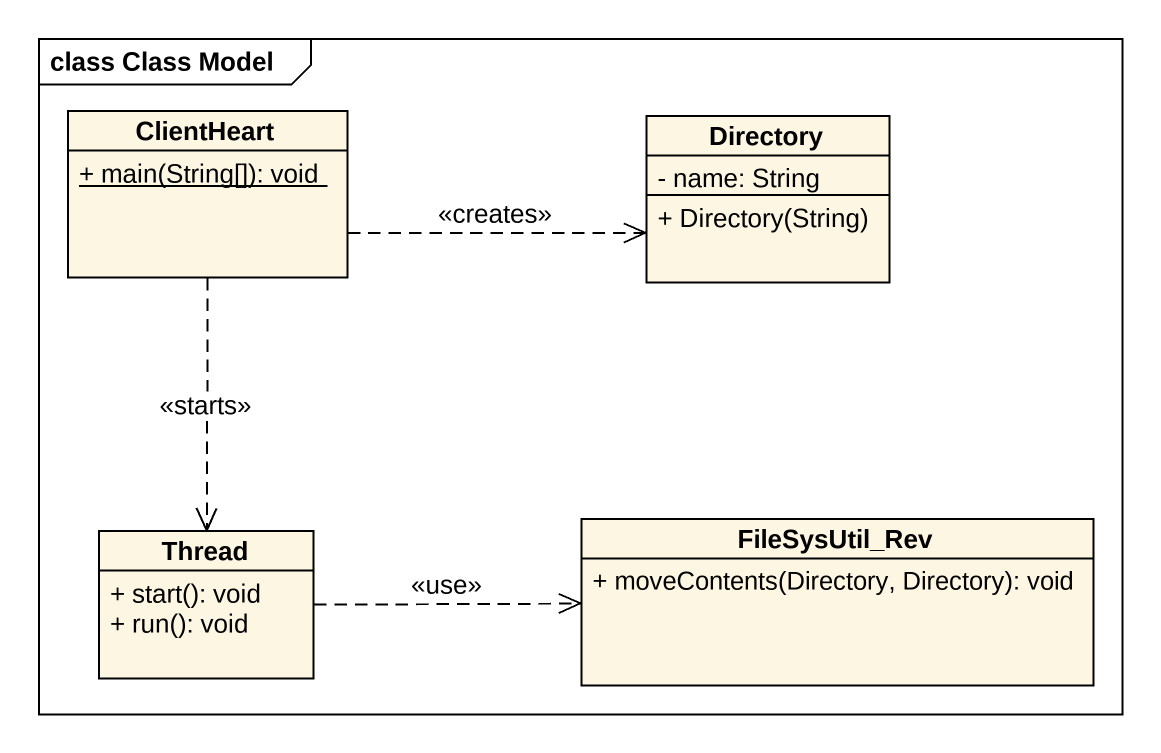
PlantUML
@startuml
mainframe class Class Model
hide circle
hide empty members
skinparam classAttributeIconSize 0
class ClientHeart {
  {static} + main(String[]): void
}
class Directory {
  - name: String
  + Directory(String)
}
class Thread {
  + start(): void
  + run(): void
}
class FileSysUtil_Rev {
  + moveContents(Directory, Directory): void
}
ClientHeart .right.> Directory : <<creates>>
ClientHeart ..> Thread : <<starts>>
Thread .right.> FileSysUtil_Rev : <<use>>
@enduml
